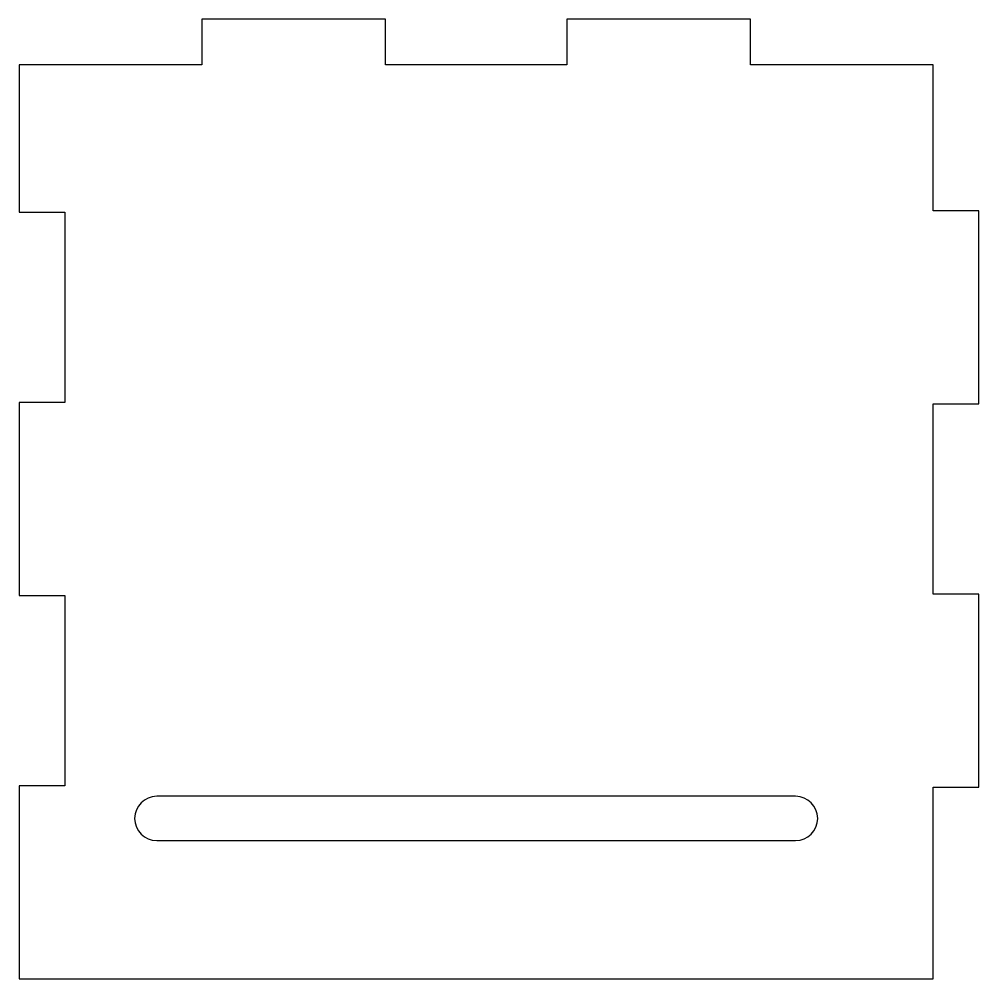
# Model space of a CAD drawing. Header units: millimetres. Extents: x -105 to 0, y -105 to 0.
import ezdxf

# ---------------------------------------------------------------- set-up
doc = ezdxf.new("R2010")
doc.units = ezdxf.units.MM
doc.layers.add('CUTOUTS', color=1, linetype='CONTINUOUS')
doc.layers.add('PERIMETER', color=5, linetype='CONTINUOUS')

msp = doc.modelspace()

# ---------------------------------------------------------------- linework, layer by layer
at = {"layer": 'CUTOUTS'}
msp.add_lwpolyline([(-90, -85.075, 1), (-90, -89.925), (-20, -89.925, 1), (-20, -85.075)], format="xyb", close=True, dxfattribs=at)
at = {"layer": 'PERIMETER'}
msp.add_lwpolyline([(0.075, -62.925), (-4.925, -62.925), (-4.925, -42.075), (0.075, -42.075), (0.075, -20.925), (-4.925, -20.925), (-4.925, -4.925), (-24.925, -4.925), (-24.925, 0.075), (-45.075, 0.075), (-45.075, -4.925), (-64.925, -4.925), (-64.925, 0.075), (-85.075, 0.075), (-85.075, -4.925), (-105.075, -4.925), (-105.075, -21.075), (-100.075, -21.075), (-100.075, -41.925), (-105.075, -41.925), (-105.075, -63.075), (-100.075, -63.075), (-100.075, -83.925), (-105.075, -83.925), (-105.075, -105.075), (-4.925, -105.075), (-4.925, -84.075), (0.075, -84.075)], close=True, dxfattribs=at)

doc.saveas('drawing.dxf')
